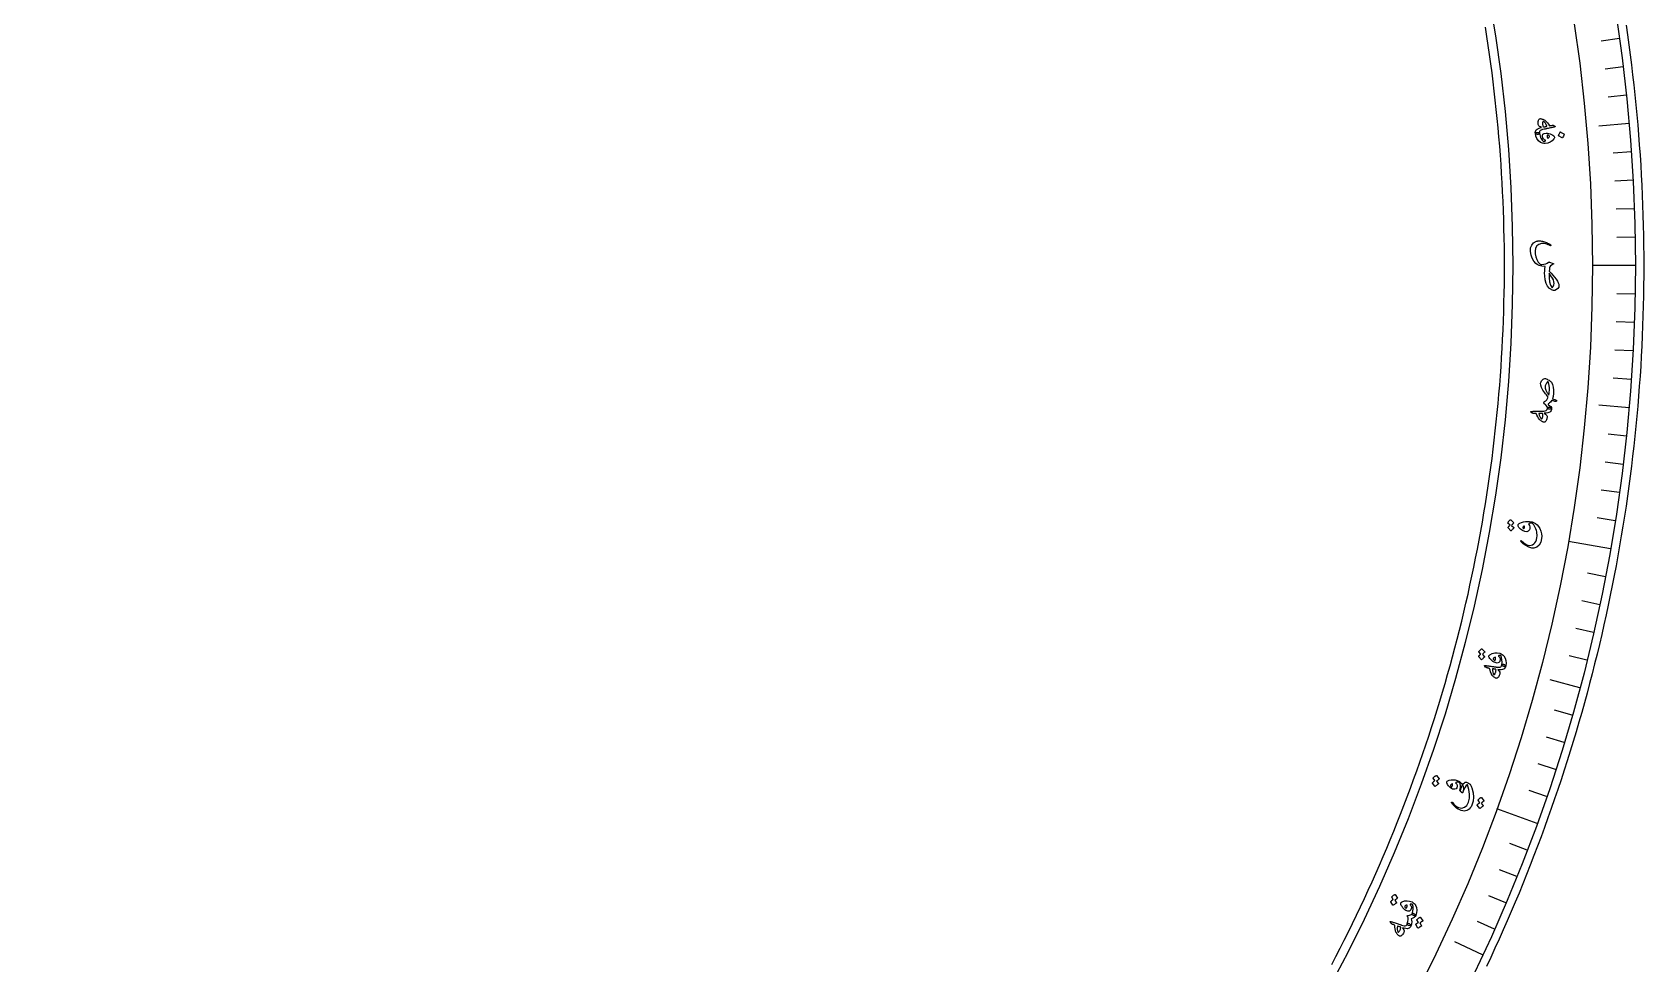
# Model space of a CAD drawing. Header units: millimetres. Extents: x -75 to 75, y -75 to 97.
# Drawn here: x 1.3 to 75, y -31.9 to 10.7 of the extents above; entities that cross this region are included whole.
import ezdxf

# ---------------------------------------------------------------- set-up
doc = ezdxf.new("R2010")
doc.units = ezdxf.units.MM
for name, color, linetype in [('CUT_INNER', 6, 'Continuous'), ('CUT_OUTER', 1, 'Continuous'), ('ENGRAVE', 7, 'Continuous'), ('ENGRAVE_FINE', 8, 'Continuous'), ('TEXT', 5, 'Continuous')]:
    doc.layers.add(name, color=color, linetype=linetype)

msp = doc.modelspace()

# ---------------------------------------------------------------- linework, layer by layer
at = {"layer": 'CUT_INNER'}
msp.add_lwpolyline([(60.7192, -31.9776), (60.9143, -31.6045), (61.107, -31.2301), (61.2975, -30.8546), (61.4857, -30.4779), (61.6715, -30.1), (61.8551, -29.7211), (62.0363, -29.341), (62.2151, -28.9598), (62.3917, -28.5775), (62.5658, -28.1941), (62.7376, -27.8097), (62.9071, -27.4242), (63.0742, -27.0377), (63.2389, -26.6502), (63.4012, -26.2617), (63.5612, -25.8721), (63.7187, -25.4816), (63.8739, -25.0902), (64.0266, -24.6978), (64.177, -24.3045), (64.3249, -23.9102), (64.4704, -23.5151), (64.6135, -23.1191), (64.7541, -22.7222), (64.8923, -22.3244), (65.0281, -21.9258), (65.1614, -21.5264), (65.2922, -21.1262), (65.4206, -20.7252), (65.5466, -20.3234), (65.67, -19.9208), (65.791, -19.5175), (65.9095, -19.1134), (66.0256, -18.7086), (66.1391, -18.3032), (66.2502, -17.897), (66.3588, -17.4902), (66.4648, -17.0827), (66.5684, -16.6745), (66.6695, -16.2657), (66.768, -15.8564), (66.864, -15.4464), (66.9576, -15.0358), (67.0486, -14.6247), (67.137, -14.213), (67.223, -13.8008), (67.3064, -13.3881), (67.3873, -12.9748), (67.4656, -12.5611), (67.5414, -12.1469), (67.6147, -11.7323), (67.6854, -11.3172), (67.7536, -10.9016), (67.8192, -10.4857), (67.8822, -10.0694), (67.9427, -9.6527), (68.0007, -9.2356), (68.0561, -8.8182), (68.1089, -8.4004), (68.1592, -7.9824), (68.2069, -7.564), (68.252, -7.1453), (68.2946, -6.7264), (68.3345, -6.3073), (68.372, -5.8878), (68.4068, -5.4682), (68.4391, -5.0484), (68.4687, -4.6283), (68.4959, -4.2081), (68.5204, -3.7878), (68.5423, -3.3673), (68.5617, -2.9466), (68.5785, -2.5259), (68.5927, -2.1051), (68.6043, -1.6841), (68.6134, -1.2632), (68.6198, -0.8421), (68.6237, -0.4211), (68.625, 0), (68.6237, 0.4211), (68.6198, 0.8421), (68.6134, 1.2632), (68.6043, 1.6841), (68.5927, 2.1051), (68.5785, 2.5259), (68.5617, 2.9466), (68.5423, 3.3673), (68.5204, 3.7878), (68.4959, 4.2081), (68.4687, 4.6283), (68.4391, 5.0484), (68.4068, 5.4682), (68.372, 5.8878), (68.3345, 6.3073), (68.2946, 6.7264), (68.252, 7.1453), (68.2069, 7.564), (68.1592, 7.9824), (68.1089, 8.4004), (68.0561, 8.8182), (68.0007, 9.2356), (67.9427, 9.6527), (67.8822, 10.0694), (67.8192, 10.4857), (67.7536, 10.9016)], dxfattribs=at)
at = {"layer": 'CUT_OUTER'}
msp.add_lwpolyline([(74.1882, 11.0048), (74.2544, 10.5494), (74.3177, 10.0936), (74.3782, 9.6374), (74.436, 9.1808), (74.4909, 8.7239), (74.543, 8.2667), (74.5923, 7.8091), (74.6389, 7.3513), (74.6826, 6.8932), (74.7234, 6.4348), (74.7615, 5.9762), (74.7968, 5.5173), (74.8292, 5.0583), (74.8589, 4.5991), (74.8857, 4.1396), (74.9097, 3.6801), (74.9308, 3.2204), (74.9492, 2.7605), (74.9647, 2.3006), (74.9774, 1.8406), (74.9873, 1.3805), (74.9944, 0.9204), (74.9986, 0.4602), (75, 0), (74.9986, -0.4602), (74.9944, -0.9204), (74.9873, -1.3805), (74.9774, -1.8406), (74.9647, -2.3006), (74.9492, -2.7605), (74.9308, -3.2204), (74.9097, -3.6801), (74.8857, -4.1396), (74.8589, -4.5991), (74.8292, -5.0583), (74.7968, -5.5173), (74.7615, -5.9762), (74.7234, -6.4348), (74.6826, -6.8932), (74.6389, -7.3513), (74.5923, -7.8091), (74.543, -8.2667), (74.4909, -8.7239), (74.436, -9.1808), (74.3782, -9.6374), (74.3177, -10.0936), (74.2544, -10.5494), (74.1882, -11.0048), (74.1193, -11.4598), (74.0476, -11.9144), (73.9731, -12.3685), (73.8958, -12.8221), (73.8158, -13.2753), (73.7329, -13.728), (73.6473, -14.1801), (73.5589, -14.6318), (73.4677, -15.0828), (73.3738, -15.5334), (73.2771, -15.9833), (73.1777, -16.4326), (73.0755, -16.8813), (72.9705, -17.3294), (72.8628, -17.7768), (72.7523, -18.2235), (72.6392, -18.6696), (72.5232, -19.1149), (72.4046, -19.5596), (72.2832, -20.0035), (72.1591, -20.4466), (72.0323, -20.889), (71.9028, -21.3306), (71.7705, -21.7714), (71.6356, -22.2113), (71.498, -22.6504), (71.3576, -23.0887), (71.2146, -23.5261), (71.0689, -23.9627), (70.9205, -24.3983), (70.7695, -24.833), (70.6158, -25.2667), (70.4594, -25.6996), (70.3004, -26.1314), (70.1388, -26.5623), (69.9745, -26.9921), (69.8075, -27.421), (69.638, -27.8488), (69.4658, -28.2756), (69.291, -28.7013), (69.1136, -29.1259), (68.9335, -29.5494), (68.7509, -29.9718), (68.5657, -30.3931), (68.378, -30.8132), (68.1876, -31.2322), (67.9947, -31.65), (67.7992, -32.0666)], dxfattribs=at)
at = {"layer": 'ENGRAVE'}
for points in [[(74.3336, 6.5033), (72.9364, 6.3811)], [(74.6175, 0), (72.654, 0)], [(74.3336, -6.5033), (72.9364, -6.3811)], [(73.4839, -12.9572), (71.5502, -12.6162)], [(72.075, -19.3124), (70.7203, -18.9494)], [(70.1175, -25.5207), (68.2724, -24.8491)], [(67.6264, -31.5347), (66.3553, -30.942)]]:
    msp.add_lwpolyline(points, dxfattribs=at)
for radius in [74.6175, 72.654, 69.0075]:
    msp.add_circle((0, 0), radius, dxfattribs=at)
at = {"layer": 'ENGRAVE_FINE'}
for points in [[(73.8913, 10.3847), (73.058, 10.2676)], [(74.0613, 9.0936), (73.2261, 8.991)], [(74.2087, 7.7997), (73.3718, 7.7117)], [(74.4357, 5.2051), (73.5963, 5.1464)], [(74.5152, 3.9052), (73.6749, 3.8611)], [(74.572, 2.6041), (73.7311, 2.5747)], [(74.6061, 1.3023), (73.7648, 1.2876)], [(74.6061, -1.3023), (73.7648, -1.2876)], [(74.572, -2.6041), (73.7311, -2.5747)], [(74.5152, -3.9052), (73.6749, -3.8611)], [(74.4357, -5.2051), (73.5963, -5.1464)], [(74.2087, -7.7997), (73.3718, -7.7117)], [(74.0613, -9.0936), (73.2261, -8.991)], [(73.8913, -10.3847), (73.058, -10.2676)], [(73.6988, -11.6727), (72.8677, -11.5411)], [(73.2466, -14.2377), (72.4205, -14.0771)], [(72.9869, -15.5139), (72.1638, -15.3389)], [(72.7051, -16.7853), (71.8851, -16.596)], [(72.401, -18.0516), (71.5845, -17.848)], [(71.7269, -20.5674), (70.918, -20.3354)], [(71.3571, -21.816), (70.5523, -21.57)], [(70.9655, -23.0581), (70.1651, -22.798)], [(70.5522, -24.2931), (69.7566, -24.0191)], [(69.6614, -26.7405), (68.8758, -26.439)], [(69.1841, -27.9522), (68.4039, -27.637)], [(68.6858, -29.1554), (67.9112, -28.8266)], [(68.1665, -30.3497), (67.3977, -30.0074)]]:
    msp.add_lwpolyline(points, dxfattribs=at)
at = {"layer": 'TEXT'}
for points in [[(70.935, 6.3778), (70.9492, 6.3667), (70.9517, 6.3571), (70.9424, 6.3491), (70.9214, 6.3427), (70.9086, 6.3401), (70.8909, 6.3362), (70.8683, 6.3312), (70.8408, 6.3249), (70.8082, 6.3175), (70.7701, 6.309), (70.7266, 6.2996), (70.6776, 6.2892), (70.6295, 6.2789), (70.5864, 6.2697), (70.5484, 6.2616), (70.5154, 6.2547), (70.4875, 6.2489), (70.465, 6.2442), (70.4477, 6.2406), (70.4358, 6.2382), (70.3606, 6.2207), (70.3028, 6.2001), (70.2624, 6.1763), (70.2393, 6.1493), (70.2311, 6.131), (70.2265, 6.1094), (70.2257, 6.0844), (70.2285, 6.056), (70.2272, 6.039), (70.2201, 6.0254), (70.2071, 6.0152), (70.1884, 6.0085), (70.1654, 6.0047), (70.142, 6.0035), (70.118, 6.0048), (70.0936, 6.0088), (70.0726, 6.0147), (70.0567, 6.0218), (70.046, 6.0302), (70.0404, 6.0398), (70.0362, 6.0943), (70.0421, 6.142), (70.0579, 6.1831), (70.0838, 6.2175), (70.1236, 6.248), (70.1772, 6.2751), (70.2444, 6.2987), (70.3254, 6.3188), (70.2727, 6.3438), (70.2307, 6.3702), (70.1994, 6.3981), (70.1786, 6.4274), (70.1699, 6.4519), (70.1647, 6.4813), (70.163, 6.5153), (70.1648, 6.5542), (70.1701, 6.5956), (70.1776, 6.6305), (70.1873, 6.6592), (70.1992, 6.6814), (70.2146, 6.7), (70.2314, 6.7129), (70.2496, 6.7201), (70.2691, 6.7217), (70.2938, 6.7192), (70.3215, 6.7136), (70.3521, 6.7048), (70.3856, 6.6929), (70.4194, 6.6792), (70.4465, 6.667), (70.4669, 6.6563), (70.4805, 6.647), (70.5377, 6.5938), (70.5921, 6.535), (70.6439, 6.4705), (70.6929, 6.4005), (70.7327, 6.4069), (70.7672, 6.412), (70.7962, 6.4158), (70.8198, 6.4183), (70.8397, 6.4189), (70.8578, 6.417), (70.874, 6.4125), (70.8883, 6.4055)], [(70.9156, 5.8715), (70.9147, 5.8569), (70.9098, 5.8403), (70.9008, 5.8219), (70.8877, 5.8015), (70.8073, 5.7123), (70.7139, 5.6473), (70.6075, 5.6065), (70.4881, 5.5898), (70.4251, 5.5913), (70.3684, 5.5998), (70.318, 5.6153), (70.2738, 5.6379), (70.1801, 5.7149), (70.1101, 5.8075), (70.0635, 5.9157), (70.0404, 6.0398), (70.0423, 6.0527), (70.0504, 6.0642), (70.0647, 6.0745), (70.0851, 6.0835), (70.0965, 6.0871), (70.1082, 6.0899), (70.1203, 6.0918), (70.1327, 6.0928), (70.145, 6.0932), (70.1569, 6.0931), (70.1682, 6.0926), (70.1791, 6.0916), (70.1981, 6.0876), (70.2127, 6.0804), (70.2228, 6.0698), (70.2285, 6.056), (70.2554, 5.9352), (70.2948, 5.8317), (70.3469, 5.7454), (70.4117, 5.6763), (70.4408, 5.6822), (70.4639, 5.6884), (70.4809, 5.6949), (70.4918, 5.7017), (70.501, 5.7095), (70.5069, 5.7166), (70.5094, 5.7229), (70.5085, 5.7283), (70.5069, 5.732), (70.5048, 5.7349), (70.5023, 5.7369), (70.4993, 5.7381), (70.4564, 5.7549), (70.4225, 5.7771), (70.3976, 5.8047), (70.3817, 5.8379), (70.3657, 5.9365), (70.3869, 6.0071), (70.4455, 6.0496), (70.5415, 6.064), (70.5976, 6.0604), (70.6565, 6.0486), (70.7182, 6.0285), (70.7827, 6.0001), (70.8388, 5.9692), (70.8796, 5.9374), (70.9052, 5.9048), (70.9156, 5.8715)], [(70.5668, 6.3743), (70.5339, 6.4478), (70.496, 6.5092), (70.4531, 6.5585), (70.4053, 6.5957), (70.399, 6.5978), (70.3936, 6.5972), (70.3889, 6.5937), (70.385, 6.5874), (70.3777, 6.5648), (70.3728, 6.5405), (70.3703, 6.5146), (70.3701, 6.4871), (70.3723, 6.4579), (70.3769, 6.4271), (70.3839, 6.3947), (70.3932, 6.3607), (70.3954, 6.3555), (70.3989, 6.3502), (70.4037, 6.3447), (70.4099, 6.3391), (70.4269, 6.3418), (70.4447, 6.3451), (70.4631, 6.3488), (70.4824, 6.353), (70.5024, 6.3576), (70.5231, 6.3627), (70.5446, 6.3683), (70.5668, 6.3743)], [(70.6841, 5.9221), (70.6764, 5.9424), (70.6595, 5.9575), (70.6333, 5.9673), (70.5978, 5.9718), (70.5923, 5.9712), (70.5884, 5.9705), (70.5861, 5.9696), (70.5854, 5.9686), (70.5821, 5.9471), (70.5812, 5.9256), (70.5826, 5.9039), (70.5864, 5.8822), (70.592, 5.8633), (70.5992, 5.848), (70.6079, 5.8362), (70.6182, 5.8279), (70.6499, 5.8543), (70.6714, 5.8788), (70.6828, 5.9014), (70.6841, 5.9221)], [(71.3473, 6.0203), (71.3501, 6.0179), (71.352, 6.0143), (71.3529, 6.0096), (71.3529, 6.0037), (71.3399, 5.9612), (71.323, 5.9207), (71.3022, 5.8824), (71.2776, 5.8462), (71.2737, 5.8425), (71.2696, 5.8407), (71.2654, 5.8408), (71.261, 5.8427), (71.094, 5.9288), (71.0899, 5.9322), (71.0886, 5.9368), (71.09, 5.9428), (71.0943, 5.9501), (71.098, 5.9564), (71.1035, 5.9662), (71.1107, 5.9797), (71.1198, 5.9968), (71.1307, 6.0178), (71.1433, 6.0429), (71.1576, 6.0722), (71.1737, 6.1056), (71.1765, 6.1101), (71.1795, 6.1125), (71.1826, 6.1128), (71.1859, 6.1109)], [(71.1188, -0.9138), (71.1071, -0.9873), (71.0719, -1.0493), (71.0131, -1.0998), (70.931, -1.1387), (70.8997, -1.1427), (70.8649, -1.1387), (70.8265, -1.1268), (70.7846, -1.107), (70.7443, -1.0843), (70.7108, -1.0639), (70.6841, -1.0456), (70.6641, -1.0296), (70.5899, -0.9369), (70.5327, -0.8121), (70.4924, -0.6552), (70.4687, -0.4663), (70.4639, -0.3527), (70.4667, -0.2441), (70.4772, -0.1405), (70.4954, -0.0418), (70.3416, -0.0185), (70.218, 0.0115), (70.1245, 0.0481), (70.0612, 0.0915), (69.9633, 0.205), (69.89, 0.3339), (69.8413, 0.4782), (69.8171, 0.6381), (69.8233, 0.8066), (69.8708, 0.9418), (69.9597, 1.0439), (70.0901, 1.1128), (70.1104, 1.1188), (70.1317, 1.1238), (70.1538, 1.1278), (70.1769, 1.1308), (70.2008, 1.1325), (70.2254, 1.1326), (70.2507, 1.1312), (70.2766, 1.1282), (70.3225, 1.1217), (70.3678, 1.113), (70.4125, 1.1022), (70.4566, 1.0893), (70.4999, 1.0744), (70.5423, 1.0577), (70.5838, 1.039), (70.6244, 1.0185), (70.6409, 1.0094), (70.6567, 1.0004), (70.6716, 0.9915), (70.6858, 0.9827), (70.6991, 0.9742), (70.7117, 0.966), (70.7235, 0.9582), (70.7345, 0.9509), (70.7407, 0.9456), (70.7446, 0.94), (70.7461, 0.9341), (70.7452, 0.9279), (70.7428, 0.9213), (70.7396, 0.9163), (70.7356, 0.9128), (70.7308, 0.9109), (70.7253, 0.9103), (70.7192, 0.9108), (70.7127, 0.9123), (70.7056, 0.9148), (70.6822, 0.9298), (70.6564, 0.944), (70.6283, 0.9574), (70.5978, 0.97), (70.52, 0.9961), (70.4467, 1.0118), (70.3781, 1.0171), (70.314, 1.012), (70.1928, 0.9713), (70.1053, 0.8992), (70.0513, 0.7958), (70.0308, 0.6608), (70.0381, 0.5307), (70.0637, 0.4044), (70.1077, 0.2816), (70.1701, 0.1624), (70.196, 0.1264), (70.2274, 0.0953), (70.2643, 0.0692), (70.3066, 0.048), (70.3125, 0.0455), (70.3197, 0.0443), (70.3283, 0.0445), (70.3381, 0.0459), (70.4319, 0.0644), (70.5142, 0.0884), (70.585, 0.1179), (70.6442, 0.153), (70.6551, 0.16), (70.6646, 0.1641), (70.6729, 0.1653), (70.6798, 0.1636), (70.8519, 0.0988), (70.8649, 0.0895), (70.8703, 0.0804), (70.8681, 0.0716), (70.8583, 0.0631), (70.7262, -0.0147), (70.7065, -0.0563), (70.6915, -0.1096), (70.6811, -0.1747), (70.6754, -0.2517), (70.764, -0.3434), (70.846, -0.4357), (70.9212, -0.5284), (70.9898, -0.6214), (71.0468, -0.7105), (71.0873, -0.7889), (71.1113, -0.8567), (71.1188, -0.9138)], [(70.807, -1.0128), (70.8569, -0.9489), (70.8874, -0.8819), (70.8985, -0.8117), (70.8901, -0.7384), (70.863, -0.6587), (70.8178, -0.5674), (70.7544, -0.4645), (70.6729, -0.3502), (70.6709, -0.5574), (70.6924, -0.7368), (70.7378, -0.8886), (70.807, -1.0128)], [(70.2768, -5.3853), (70.2836, -5.3533), (70.2993, -5.3178), (70.3239, -5.2787), (70.3575, -5.2361), (70.3941, -5.1992), (70.4303, -5.1753), (70.4661, -5.1646), (70.5014, -5.1669), (70.5363, -5.1784), (70.575, -5.1955), (70.6175, -5.2181), (70.6638, -5.2463), (70.706, -5.2748), (70.7383, -5.2988), (70.7606, -5.318), (70.7731, -5.3325), (70.8265, -5.4404), (70.8611, -5.5623), (70.8767, -5.6982), (70.8734, -5.8479), (70.8703, -5.8783), (70.8663, -5.9082), (70.8611, -5.9378), (70.855, -5.9671), (70.848, -5.9959), (70.8402, -6.0241), (70.8316, -6.0517), (70.8224, -6.0786), (70.8408, -6.0902), (70.8748, -6.1059), (70.9241, -6.1259), (70.9888, -6.1502), (71.0013, -6.1564), (71.008, -6.1657), (71.0089, -6.1782), (71.004, -6.194), (70.9952, -6.207), (70.9842, -6.2156), (70.9709, -6.2198), (70.9554, -6.2195), (70.9365, -6.2142), (70.9169, -6.2081), (70.8966, -6.2012), (70.8756, -6.1934), (70.854, -6.1846), (70.8319, -6.1748), (70.8095, -6.1638), (70.7866, -6.1518), (70.7572, -6.2013), (70.7247, -6.2447), (70.6891, -6.282), (70.6502, -6.3131), (70.6374, -6.3222), (70.6281, -6.3307), (70.6223, -6.3388), (70.6199, -6.3463), (70.6211, -6.3528), (70.626, -6.3596), (70.6346, -6.3667), (70.6468, -6.3741), (70.708, -6.4108), (70.7506, -6.4491), (70.7746, -6.4889), (70.7801, -6.5301), (70.7781, -6.5354), (70.7733, -6.5406), (70.7656, -6.5459), (70.7549, -6.5511), (70.7166, -6.5615), (70.684, -6.5662), (70.6572, -6.5655), (70.6362, -6.5592), (70.6184, -6.5485), (70.6051, -6.5372), (70.5963, -6.5253), (70.5921, -6.5128), (70.5774, -6.4588), (70.5485, -6.408), (70.5053, -6.3604), (70.4478, -6.3161), (70.4366, -6.3068), (70.429, -6.296), (70.425, -6.2837), (70.4245, -6.2698), (70.4278, -6.2551), (70.4349, -6.2423), (70.4457, -6.2314), (70.4603, -6.2224), (70.5123, -6.1877), (70.558, -6.1414), (70.5972, -6.0833), (70.63, -6.0136), (70.5853, -5.9639), (70.5436, -5.9156), (70.5049, -5.8686), (70.4692, -5.823), (70.3812, -5.6924), (70.3198, -5.576), (70.285, -5.4737), (70.2768, -5.3853)], [(70.6017, -5.3175), (70.5502, -5.3755), (70.5136, -5.4382), (70.4918, -5.5057), (70.4848, -5.578), (70.4896, -5.6115), (70.5025, -5.6531), (70.5234, -5.7027), (70.5522, -5.7603), (70.5682, -5.7899), (70.5833, -5.8172), (70.5976, -5.8419), (70.611, -5.8643), (70.6237, -5.8842), (70.6358, -5.9017), (70.6473, -5.9167), (70.6582, -5.9294), (70.6704, -5.8631), (70.6781, -5.7843), (70.6812, -5.693), (70.6796, -5.5892), (70.6731, -5.4891), (70.6614, -5.4111), (70.6445, -5.3551), (70.6225, -5.3212), (70.6176, -5.3159), (70.6125, -5.3136), (70.6072, -5.3141), (70.6017, -5.3175)], [(69.8391, -6.7005), (69.8272, -6.6871), (69.8266, -6.6773), (69.8372, -6.6713), (69.859, -6.6689), (69.8721, -6.6687), (69.8901, -6.6682), (69.9133, -6.6674), (69.9414, -6.6663), (69.9749, -6.6651), (70.0138, -6.6638), (70.0583, -6.6625), (70.1084, -6.6612), (70.1575, -6.6599), (70.2016, -6.6588), (70.2404, -6.6578), (70.2742, -6.657), (70.3026, -6.6563), (70.3256, -6.6558), (70.3432, -6.6555), (70.3555, -6.6552), (70.4326, -6.6517), (70.4931, -6.6419), (70.5372, -6.6257), (70.5647, -6.6032), (70.5761, -6.5866), (70.5845, -6.566), (70.5898, -6.5414), (70.5921, -6.5128), (70.5964, -6.4962), (70.6058, -6.484), (70.6203, -6.4762), (70.64, -6.4728), (70.6633, -6.4731), (70.6866, -6.476), (70.7099, -6.4816), (70.7332, -6.4898), (70.7529, -6.4995), (70.7672, -6.5094), (70.7763, -6.5196), (70.7801, -6.5301), (70.7744, -6.5851), (70.7601, -6.6315), (70.737, -6.6695), (70.7053, -6.6989), (70.6606, -6.7219), (70.603, -6.7389), (70.5325, -6.7499), (70.4492, -6.7548), (70.4964, -6.7891), (70.5327, -6.823), (70.5583, -6.8564), (70.5732, -6.8893), (70.5771, -6.9152), (70.5767, -6.9451), (70.5719, -6.9791), (70.5627, -7.0172), (70.5495, -7.057), (70.5354, -7.0901), (70.5203, -7.1164), (70.5044, -7.1361), (70.4856, -7.1514), (70.4666, -7.1608), (70.4474, -7.1644), (70.4279, -7.1621), (70.4042, -7.1548), (70.3781, -7.1439), (70.3498, -7.1293), (70.3193, -7.111), (70.2887, -7.0911), (70.2645, -7.0739), (70.2466, -7.0595), (70.235, -7.0478), (70.1891, -6.9848), (70.1468, -6.917), (70.1081, -6.8444), (70.0729, -6.767), (70.0326, -6.7659), (69.9979, -6.7645), (69.9686, -6.7628), (69.945, -6.7609), (69.9253, -6.7578), (69.9079, -6.7526), (69.8928, -6.7453), (69.88, -6.7358)], [(70.2017, -6.7647), (70.2204, -6.8427), (70.2461, -6.91), (70.2788, -6.9664), (70.3187, -7.0119), (70.3244, -7.0153), (70.3299, -7.0157), (70.3352, -7.0132), (70.3402, -7.0077), (70.3517, -6.9869), (70.3611, -6.964), (70.3685, -6.939), (70.3739, -6.912), (70.3772, -6.8829), (70.3785, -6.8518), (70.3777, -6.8187), (70.3748, -6.7835), (70.3736, -6.778), (70.3712, -6.7721), (70.3674, -6.7658), (70.3624, -6.7591), (70.3452, -6.7587), (70.3272, -6.7586), (70.3083, -6.7589), (70.2886, -6.7594), (70.2681, -6.7603), (70.2468, -6.7614), (70.2247, -6.7629), (70.2017, -6.7647)], [(68.7825, -11.7823), (68.7803, -11.7793), (68.7794, -11.7755), (68.7797, -11.7708), (68.7812, -11.7653), (68.7922, -11.7465), (68.8039, -11.7285), (68.8163, -11.7112), (68.8294, -11.6947), (68.8432, -11.6789), (68.858, -11.6636), (68.8738, -11.6489), (68.8906, -11.6347), (68.8954, -11.6322), (68.9002, -11.6316), (68.9049, -11.6328), (68.9095, -11.6358), (69.0501, -11.7607), (69.0517, -11.7637), (69.051, -11.7677), (69.048, -11.7726), (69.0428, -11.7784), (69.0382, -11.7822), (69.0317, -11.7887), (69.0233, -11.7976), (69.0131, -11.8092), (69.0007, -11.8234), (68.9862, -11.8404), (68.9694, -11.8602), (68.9504, -11.8827), (69.0589, -11.9816), (69.062, -11.9858), (69.0621, -11.9906), (69.0592, -11.9959), (69.0533, -12.0017), (69.0481, -12.0068), (69.0404, -12.0148), (69.0299, -12.0258), (69.0169, -12.0397), (69.0011, -12.0569), (68.9826, -12.0775), (68.9613, -12.1016), (68.9373, -12.1291), (68.9336, -12.1318), (68.9303, -12.1327), (68.9273, -12.1317), (68.9245, -12.129), (68.7913, -12.0025), (68.7891, -11.9995), (68.7882, -11.9956), (68.7885, -11.9909), (68.79, -11.9854), (68.7986, -11.9693), (68.808, -11.9538), (68.8182, -11.9391), (68.8292, -11.9249), (68.8409, -11.9114), (68.8532, -11.8986), (68.866, -11.8863), (68.8794, -11.8747)], [(69.2477, -11.862), (69.2547, -11.8434), (69.2695, -11.8245), (69.2921, -11.8053), (69.3224, -11.7859), (69.4015, -11.7488), (69.4927, -11.7226), (69.5957, -11.7073), (69.7108, -11.703), (69.7702, -11.7061), (69.8296, -11.7144), (69.8888, -11.7281), (69.948, -11.7471), (70.0414, -11.794), (70.122, -11.8566), (70.1899, -11.9347), (70.2449, -12.0285), (70.2918, -12.1478), (70.3209, -12.2634), (70.332, -12.3752), (70.3253, -12.4831), (70.2823, -12.6554), (70.209, -12.7861), (70.1059, -12.8751), (69.9729, -12.9223), (69.9301, -12.9254), (69.885, -12.9222), (69.8376, -12.9126), (69.7878, -12.8967), (69.734, -12.8761), (69.6808, -12.8513), (69.6282, -12.8224), (69.5762, -12.7893), (69.5248, -12.7525), (69.4738, -12.7124), (69.4233, -12.669), (69.3733, -12.6222), (69.3682, -12.6159), (69.3654, -12.6096), (69.3651, -12.6036), (69.3671, -12.5977), (69.3706, -12.5916), (69.3744, -12.5868), (69.3785, -12.5834), (69.3828, -12.5814), (69.3887, -12.5804), (69.3951, -12.5815), (69.4018, -12.5849), (69.4089, -12.5904), (69.4937, -12.6684), (69.5731, -12.7279), (69.647, -12.7689), (69.7155, -12.7914), (69.782, -12.798), (69.8457, -12.7906), (69.9067, -12.7694), (69.9648, -12.7342), (70.0173, -12.6836), (70.0588, -12.6181), (70.0893, -12.5378), (70.1089, -12.4425), (70.1147, -12.3765), (70.1151, -12.3104), (70.1102, -12.2443), (70.0999, -12.1783), (70.084, -12.1124), (70.0625, -12.0468), (70.0352, -11.9815), (70.0023, -11.9165), (69.97, -11.8648), (69.9364, -11.8252), (69.9016, -11.7977), (69.8655, -11.7823), (69.8291, -11.7771), (69.7935, -11.7802), (69.7586, -11.7918), (69.7244, -11.8117), (69.7686, -11.8848), (69.7903, -11.9555), (69.7895, -12.0237), (69.7662, -12.0894), (69.7147, -12.1511), (69.6457, -12.176), (69.5591, -12.1643), (69.4549, -12.1161), (69.3565, -12.0503), (69.2891, -11.9861), (69.2528, -11.9233), (69.2477, -11.862)], [(69.5327, -11.9002), (69.5074, -11.9176), (69.4884, -11.9351), (69.4758, -11.9526), (69.4696, -11.9701), (69.4697, -11.9859), (69.4752, -12.0023), (69.4862, -12.0195), (69.5027, -12.0374), (69.5181, -12.0253), (69.5307, -12.0109), (69.5405, -11.9941), (69.5475, -11.975), (69.5498, -11.9565), (69.548, -11.9379), (69.5423, -11.9191), (69.5327, -11.9002)], [(67.458, -17.6705), (67.4562, -17.6673), (67.4555, -17.6634), (67.4562, -17.6587), (67.4582, -17.6534), (67.4708, -17.6356), (67.484, -17.6187), (67.4979, -17.6026), (67.5123, -17.5873), (67.5274, -17.5727), (67.5435, -17.5588), (67.5605, -17.5455), (67.5785, -17.5328), (67.5835, -17.5308), (67.5883, -17.5305), (67.5929, -17.5321), (67.5972, -17.5356), (67.7265, -17.6721), (67.7278, -17.6752), (67.7268, -17.6791), (67.7234, -17.6837), (67.7177, -17.6891), (67.7128, -17.6925), (67.7058, -17.6983), (67.6967, -17.7065), (67.6854, -17.7171), (67.6719, -17.7302), (67.6559, -17.7459), (67.6375, -17.7641), (67.6167, -17.7849), (67.7162, -17.8928), (67.719, -17.8973), (67.7187, -17.902), (67.7153, -17.907), (67.7089, -17.9123), (67.7033, -17.9169), (67.6949, -17.9242), (67.6835, -17.9342), (67.6693, -17.947), (67.6521, -17.9627), (67.6319, -17.9816), (67.6086, -18.0038), (67.5823, -18.0291), (67.5785, -18.0315), (67.5751, -18.032), (67.5721, -18.0308), (67.5697, -18.0279), (67.4478, -17.8904), (67.4459, -17.8872), (67.4453, -17.8833), (67.446, -17.8787), (67.448, -17.8733), (67.4579, -17.858), (67.4686, -17.8434), (67.4801, -17.8296), (67.4923, -17.8165), (67.5051, -17.804), (67.5185, -17.7923), (67.5323, -17.7812), (67.5466, -17.7708)], [(67.7253, -18.3215), (67.7159, -18.3063), (67.7169, -18.2966), (67.7283, -18.2924), (67.7502, -18.2937), (67.7631, -18.2957), (67.781, -18.2983), (67.804, -18.3014), (67.8319, -18.305), (67.8651, -18.3094), (67.9037, -18.3147), (67.9478, -18.3209), (67.9973, -18.328), (68.046, -18.335), (68.0896, -18.3412), (68.1281, -18.3468), (68.1615, -18.3516), (68.1897, -18.3558), (68.2124, -18.3591), (68.2299, -18.3617), (68.2419, -18.3635), (68.3185, -18.373), (68.3799, -18.3735), (68.4261, -18.3649), (68.457, -18.3473), (68.471, -18.3329), (68.4827, -18.314), (68.4921, -18.2906), (68.4991, -18.2628), (68.5061, -18.2471), (68.5175, -18.2367), (68.5331, -18.2315), (68.553, -18.2314), (68.5759, -18.2356), (68.5984, -18.2424), (68.6205, -18.2518), (68.6421, -18.2639), (68.6599, -18.2766), (68.6723, -18.2888), (68.6796, -18.3004), (68.6815, -18.3114), (68.6668, -18.3647), (68.6448, -18.4081), (68.6157, -18.4416), (68.5795, -18.4653), (68.5315, -18.4804), (68.4719, -18.4875), (68.4006, -18.4865), (68.3177, -18.4774), (68.3584, -18.5192), (68.3886, -18.5587), (68.4082, -18.5959), (68.4173, -18.6308), (68.4168, -18.657), (68.4114, -18.6864), (68.4009, -18.7192), (68.3855, -18.7552), (68.3658, -18.7922), (68.3464, -18.8224), (68.3271, -18.8459), (68.3081, -18.8626), (68.287, -18.8745), (68.2667, -18.8806), (68.2471, -18.8809), (68.2284, -18.8754), (68.2062, -18.8642), (68.1823, -18.8491), (68.1569, -18.8299), (68.1298, -18.8068), (68.1031, -18.782), (68.0821, -18.761), (68.0668, -18.7438), (68.0573, -18.7303), (68.0227, -18.6605), (67.9924, -18.5866), (67.9664, -18.5085), (67.9447, -18.4263), (67.9051, -18.4184), (67.8711, -18.4112), (67.8426, -18.4047), (67.8196, -18.3989), (67.8006, -18.3925), (67.7844, -18.3844), (67.7707, -18.3747), (67.7597, -18.3632)], [(67.9139, -17.8588), (67.9196, -17.8455), (67.9297, -17.8317), (67.9443, -17.8175), (67.9633, -17.8028), (68.0684, -17.746), (68.1778, -17.7159), (68.2917, -17.7123), (68.41, -17.7356), (68.469, -17.7575), (68.5198, -17.7841), (68.5624, -17.8154), (68.5967, -17.8513), (68.6596, -17.9554), (68.6947, -18.0669), (68.7021, -18.1856), (68.6815, -18.3114), (68.6753, -18.323), (68.6637, -18.3313), (68.6468, -18.3362), (68.6246, -18.3377), (68.6126, -18.3373), (68.6006, -18.3359), (68.5886, -18.3336), (68.5766, -18.3303), (68.5649, -18.3265), (68.5538, -18.3223), (68.5433, -18.318), (68.5334, -18.3133), (68.5168, -18.3031), (68.5056, -18.2912), (68.4997, -18.2778), (68.4991, -18.2628), (68.5148, -18.1394), (68.5124, -18.0281), (68.4921, -17.9291), (68.4538, -17.8423), (68.4243, -17.8383), (68.4005, -17.8366), (68.3824, -17.8371), (68.3698, -17.8399), (68.3585, -17.8443), (68.3507, -17.849), (68.3462, -17.8541), (68.3452, -17.8595), (68.3455, -17.8635), (68.3465, -17.8669), (68.3483, -17.8697), (68.3507, -17.8718), (68.3857, -17.9018), (68.4103, -17.934), (68.4246, -17.9684), (68.4285, -18.005), (68.4105, -18.1035), (68.3667, -18.1629), (68.2972, -18.1831), (68.202, -18.1641), (68.1504, -18.1417), (68.099, -18.1107), (68.0476, -18.0711), (67.9964, -18.0229), (67.9539, -17.9753), (67.926, -17.932), (67.9127, -17.8932), (67.9139, -17.8588)], [(68.1154, -17.9831), (68.1158, -18.0047), (68.1267, -18.0245), (68.1481, -18.0425), (68.1801, -18.0586), (68.1854, -18.0599), (68.1893, -18.0605), (68.1918, -18.0605), (68.1928, -18.0598), (68.2031, -18.0408), (68.2112, -18.0209), (68.2171, -18.0001), (68.2208, -17.9785), (68.2217, -17.9588), (68.2201, -17.942), (68.2157, -17.928), (68.2088, -17.9169), (68.1702, -17.9311), (68.1418, -17.9468), (68.1235, -17.9642), (68.1154, -17.9831)], [(68.072, -18.4457), (68.0773, -18.5257), (68.0914, -18.5963), (68.1142, -18.6574), (68.1459, -18.709), (68.1509, -18.7132), (68.1563, -18.7146), (68.1619, -18.713), (68.1678, -18.7085), (68.1826, -18.6898), (68.1957, -18.6688), (68.2072, -18.6455), (68.2171, -18.6197), (68.2252, -18.5917), (68.2316, -18.5612), (68.2364, -18.5284), (68.2395, -18.4932), (68.2393, -18.4876), (68.2378, -18.4814), (68.2352, -18.4745), (68.2314, -18.4671), (68.2145, -18.4638), (68.1967, -18.4607), (68.1781, -18.4578), (68.1586, -18.455), (68.1382, -18.4524), (68.117, -18.45), (68.095, -18.4477), (68.072, -18.4457)], [(65.366, -23.4547), (65.3644, -23.4514), (65.3641, -23.4474), (65.3652, -23.4429), (65.3676, -23.4377), (65.3817, -23.4212), (65.3964, -23.4056), (65.4115, -23.3909), (65.4272, -23.377), (65.4436, -23.3639), (65.4608, -23.3515), (65.4789, -23.3398), (65.4979, -23.3288), (65.503, -23.3272), (65.5078, -23.3274), (65.5123, -23.3294), (65.5163, -23.3332), (65.6331, -23.4802), (65.6342, -23.4835), (65.6328, -23.4872), (65.6291, -23.4915), (65.6229, -23.4963), (65.6178, -23.4993), (65.6103, -23.5044), (65.6005, -23.5117), (65.5884, -23.5213), (65.5737, -23.5331), (65.5565, -23.5472), (65.5366, -23.5636), (65.514, -23.5824), (65.6038, -23.6983), (65.6061, -23.703), (65.6054, -23.7077), (65.6016, -23.7124), (65.5948, -23.7171), (65.5888, -23.7211), (65.5798, -23.7276), (65.5676, -23.7365), (65.5524, -23.7479), (65.5339, -23.762), (65.5121, -23.779), (65.487, -23.7989), (65.4586, -23.8217), (65.4546, -23.8237), (65.4511, -23.8239), (65.4483, -23.8225), (65.4461, -23.8193), (65.3367, -23.672), (65.3351, -23.6687), (65.3349, -23.6647), (65.3359, -23.6602), (65.3384, -23.6551), (65.3496, -23.6408), (65.3615, -23.6272), (65.3741, -23.6145), (65.3874, -23.6026), (65.4013, -23.5914), (65.4156, -23.581), (65.4303, -23.5712), (65.4455, -23.5621)], [(66.0973, -23.5401), (66.1886, -23.5216), (66.2793, -23.518), (66.3695, -23.5293), (66.459, -23.5557), (66.4786, -23.563), (66.4977, -23.5708), (66.5163, -23.5791), (66.5344, -23.5879), (66.552, -23.5973), (66.5688, -23.6071), (66.5849, -23.6173), (66.6003, -23.628), (66.6931, -23.7176), (66.743, -23.8276), (66.7499, -23.9578), (66.7136, -24.1082), (66.7095, -24.1151), (66.7039, -24.1181), (66.6965, -24.1171), (66.6876, -24.1122), (66.6672, -24.0964), (66.6452, -24.0767), (66.6215, -24.0531), (66.5962, -24.0255), (66.5922, -24.0202), (66.5897, -24.0143), (66.5888, -24.0078), (66.5895, -24.0008), (66.6069, -23.8846), (66.6085, -23.7879), (66.5944, -23.7108), (66.5647, -23.6532), (66.5492, -23.6391), (66.5288, -23.6304), (66.5034, -23.6272), (66.4729, -23.6295), (66.4574, -23.6317), (66.4436, -23.6346), (66.4313, -23.638), (66.4206, -23.6419), (66.4112, -23.6464), (66.4026, -23.6511), (66.3949, -23.6561), (66.3881, -23.6614), (66.4184, -23.6958), (66.4411, -23.7281), (66.4562, -23.7583), (66.4638, -23.7863), (66.4643, -23.8467), (66.4468, -23.8942), (66.4113, -23.9289), (66.3579, -23.9507), (66.3057, -23.9554), (66.2521, -23.9442), (66.1969, -23.9171), (66.1401, -23.8743), (66.0638, -23.7989), (66.0142, -23.7304), (65.9913, -23.6688), (65.9951, -23.6141), (66.0073, -23.5909), (66.0284, -23.5708), (66.0584, -23.5539), (66.0973, -23.5401)], [(66.1583, -23.7744), (66.1564, -23.7865), (66.1587, -23.8012), (66.165, -23.8184), (66.1754, -23.8382), (66.1821, -23.8448), (66.1907, -23.847), (66.201, -23.845), (66.2132, -23.8385), (66.2391, -23.8154), (66.2528, -23.7873), (66.2544, -23.7543), (66.2437, -23.7164), (66.2408, -23.712), (66.2372, -23.7096), (66.2329, -23.7092), (66.2279, -23.7107), (66.2014, -23.7275), (66.181, -23.7438), (66.1666, -23.7594), (66.1583, -23.7744)], [(66.6054, -24.0311), (66.6132, -24.0012), (66.6219, -23.9712), (66.6316, -23.9409), (66.6421, -23.9103), (66.6537, -23.8797), (66.6662, -23.8492), (66.6799, -23.8188), (66.6946, -23.7885), (66.7248, -23.7331), (66.7564, -23.6884), (66.7894, -23.6545), (66.8239, -23.6314), (66.8442, -23.6246), (66.8671, -23.6239), (66.8926, -23.6294), (66.9206, -23.6411), (66.9769, -23.6721), (67.0216, -23.7014), (67.0548, -23.7288), (67.0763, -23.7543), (67.0933, -23.783), (67.1094, -23.8164), (67.1246, -23.8547), (67.1389, -23.8976), (67.1901, -24.1124), (67.2069, -24.3152), (67.1895, -24.5056), (67.1379, -24.6835), (67.1041, -24.7522), (67.0635, -24.811), (67.0161, -24.8599), (66.9621, -24.899), (66.9037, -24.9274), (66.8433, -24.9446), (66.7809, -24.9505), (66.7165, -24.9452), (66.65, -24.9291), (66.5813, -24.9025), (66.5103, -24.8656), (66.437, -24.8182), (66.4, -24.7911), (66.3655, -24.7632), (66.3334, -24.7343), (66.3037, -24.7045), (66.2762, -24.6741), (66.2507, -24.6431), (66.2272, -24.6117), (66.2058, -24.5797), (66.2012, -24.5684), (66.2005, -24.5593), (66.2037, -24.5525), (66.2108, -24.5481), (66.2209, -24.5458), (66.2302, -24.5469), (66.2389, -24.5514), (66.2469, -24.5592), (66.3165, -24.6442), (66.3868, -24.7114), (66.4578, -24.7607), (66.5296, -24.7921), (66.6772, -24.8139), (66.8008, -24.7804), (66.9004, -24.6915), (66.9757, -24.5472), (67.0205, -24.3678), (67.0281, -24.1757), (66.9985, -23.9712), (66.9316, -23.7545), (66.9293, -23.7513), (66.926, -23.7497), (66.922, -23.7498), (66.917, -23.7515), (66.8716, -23.7885), (66.8224, -23.8609), (66.7693, -23.9688), (66.7121, -24.1121), (66.7086, -24.1189), (66.7043, -24.1216), (66.6992, -24.12), (66.6935, -24.1143)], [(67.4163, -24.4594), (67.4147, -24.456), (67.4145, -24.452), (67.4156, -24.4473), (67.4181, -24.442), (67.4325, -24.4249), (67.4475, -24.4087), (67.4629, -24.3934), (67.4788, -24.379), (67.4954, -24.3654), (67.5129, -24.3526), (67.5312, -24.3404), (67.5504, -24.329), (67.5556, -24.3273), (67.5604, -24.3275), (67.5648, -24.3295), (67.5689, -24.3334), (67.6841, -24.4838), (67.6851, -24.4872), (67.6837, -24.4911), (67.6798, -24.4955), (67.6736, -24.5005), (67.6683, -24.5036), (67.6608, -24.5089), (67.6508, -24.5165), (67.6385, -24.5264), (67.6237, -24.5386), (67.6062, -24.5533), (67.586, -24.5703), (67.563, -24.5898), (67.6515, -24.7084), (67.6538, -24.7132), (67.653, -24.7181), (67.6492, -24.7229), (67.6422, -24.7278), (67.6362, -24.732), (67.6271, -24.7387), (67.6147, -24.748), (67.5992, -24.7598), (67.5805, -24.7744), (67.5584, -24.792), (67.5329, -24.8127), (67.5041, -24.8364), (67.5, -24.8384), (67.4965, -24.8387), (67.4937, -24.8372), (67.4915, -24.834), (67.3838, -24.6832), (67.3823, -24.6798), (67.3821, -24.6757), (67.3832, -24.6711), (67.3857, -24.6658), (67.3972, -24.651), (67.4094, -24.637), (67.4222, -24.6238), (67.4357, -24.6115), (67.4498, -24.5999), (67.4643, -24.589), (67.4792, -24.5788), (67.4946, -24.5694)], [(63.4697, -28.8864), (63.4684, -28.8829), (63.4685, -28.879), (63.4699, -28.8745), (63.4728, -28.8696), (63.4882, -28.8542), (63.5042, -28.8398), (63.5205, -28.8263), (63.5373, -28.8137), (63.5548, -28.8019), (63.573, -28.7909), (63.592, -28.7807), (63.6118, -28.7712), (63.6171, -28.7701), (63.6219, -28.7707), (63.6261, -28.773), (63.6299, -28.7771), (63.734, -28.9336), (63.7348, -28.937), (63.7331, -28.9406), (63.729, -28.9446), (63.7224, -28.9489), (63.717, -28.9514), (63.7091, -28.956), (63.6987, -28.9625), (63.6859, -28.9711), (63.6703, -28.9817), (63.6519, -28.9944), (63.6307, -29.0092), (63.6066, -29.0262), (63.6863, -29.1494), (63.6883, -29.1543), (63.6872, -29.1589), (63.683, -29.1633), (63.6758, -29.1674), (63.6695, -29.171), (63.66, -29.1767), (63.6471, -29.1847), (63.6309, -29.1948), (63.6113, -29.2074), (63.5881, -29.2226), (63.5615, -29.2405), (63.5312, -29.261), (63.527, -29.2626), (63.5236, -29.2626), (63.5209, -29.2609), (63.5189, -29.2576), (63.4222, -29.1014), (63.4209, -29.0979), (63.421, -29.094), (63.4225, -29.0895), (63.4253, -29.0846), (63.4377, -29.0712), (63.4508, -29.0586), (63.4644, -29.0469), (63.4787, -29.0361), (63.4934, -29.026), (63.5086, -29.0167), (63.5241, -29.0082), (63.54, -29.0003)], [(63.8869, -29.1495), (63.8948, -29.1374), (63.9071, -29.1255), (63.9239, -29.114), (63.9451, -29.1027), (64.0583, -29.0647), (64.1713, -29.0535), (64.2841, -29.0694), (64.3968, -29.1125), (64.4512, -29.1441), (64.4967, -29.179), (64.5333, -29.217), (64.561, -29.2583), (64.6053, -29.3716), (64.621, -29.4874), (64.608, -29.6056), (64.5664, -29.7261), (64.5583, -29.7365), (64.5455, -29.7426), (64.528, -29.7446), (64.5058, -29.7423), (64.4941, -29.7399), (64.4825, -29.7365), (64.4711, -29.7322), (64.4598, -29.7269), (64.4489, -29.7211), (64.4386, -29.7151), (64.429, -29.709), (64.4201, -29.7028), (64.4055, -29.6899), (64.3965, -29.6763), (64.3929, -29.6621), (64.3949, -29.6472), (64.4313, -29.5282), (64.4479, -29.4182), (64.4447, -29.3171), (64.4217, -29.2251), (64.3934, -29.2161), (64.3703, -29.2104), (64.3523, -29.2078), (64.3394, -29.2085), (64.3276, -29.2109), (64.319, -29.2142), (64.3138, -29.2184), (64.3118, -29.2236), (64.3115, -29.2276), (64.3119, -29.2311), (64.3131, -29.2341), (64.3151, -29.2366), (64.3445, -29.2721), (64.3633, -29.3081), (64.3715, -29.3444), (64.3692, -29.3811), (64.3347, -29.4751), (64.2814, -29.5262), (64.2095, -29.5343), (64.1189, -29.4994), (64.0719, -29.4685), (64.0265, -29.4292), (63.9826, -29.3815), (63.9403, -29.3253), (63.9066, -29.2711), (63.8864, -29.2238), (63.8799, -29.1832), (63.8869, -29.1495)], [(64.0644, -29.3063), (64.0611, -29.3276), (64.0685, -29.349), (64.0865, -29.3703), (64.1152, -29.3917), (64.1203, -29.3939), (64.124, -29.3952), (64.1264, -29.3956), (64.1275, -29.395), (64.141, -29.378), (64.1523, -29.3598), (64.1617, -29.3403), (64.169, -29.3196), (64.1733, -29.3004), (64.1745, -29.2836), (64.1726, -29.2691), (64.1676, -29.2569), (64.1272, -29.2643), (64.0965, -29.275), (64.0756, -29.289), (64.0644, -29.3063)], [(63.4066, -30.0333), (63.4, -30.0166), (63.4027, -30.0073), (63.4147, -30.0052), (63.436, -30.0104), (63.4484, -30.0146), (63.4656, -30.0203), (63.4876, -30.0274), (63.5145, -30.0359), (63.5463, -30.0461), (63.5834, -30.0581), (63.6257, -30.0721), (63.6732, -30.0879), (63.7199, -30.1034), (63.7617, -30.1172), (63.7986, -30.1295), (63.8306, -30.1402), (63.8575, -30.1493), (63.8794, -30.1566), (63.8961, -30.1622), (63.9076, -30.1662), (63.9813, -30.1891), (64.0416, -30.2004), (64.0886, -30.2002), (64.1221, -30.1884), (64.1385, -30.1766), (64.1534, -30.1601), (64.1667, -30.1387), (64.1786, -30.1126), (64.1882, -30.0984), (64.2012, -30.0902), (64.2176, -30.0878), (64.2372, -30.0913), (64.259, -30.0995), (64.2799, -30.1102), (64.2999, -30.1233), (64.3191, -30.139), (64.3343, -30.1547), (64.3444, -30.1689), (64.3495, -30.1816), (64.3495, -30.1928), (64.3255, -30.2426), (64.2962, -30.2814), (64.2617, -30.3093), (64.2218, -30.3261), (64.1719, -30.3326), (64.112, -30.329), (64.042, -30.3153), (63.962, -30.2917), (63.9946, -30.34), (64.0173, -30.3842), (64.0301, -30.4243), (64.0329, -30.4603), (64.0278, -30.486), (64.0172, -30.514), (64.0011, -30.5444), (63.9795, -30.577), (63.9536, -30.61), (63.9291, -30.6363), (63.906, -30.656), (63.8843, -30.669), (63.8614, -30.677), (63.8403, -30.6794), (63.821, -30.6763), (63.8035, -30.6676), (63.7837, -30.6526), (63.7629, -30.6335), (63.7413, -30.6101), (63.7187, -30.5826), (63.6968, -30.5534), (63.6798, -30.529), (63.6679, -30.5094), (63.6609, -30.4944), (63.6392, -30.4196), (63.6224, -30.3415), (63.6107, -30.2601), (63.6039, -30.1753), (63.5664, -30.1605), (63.5342, -30.1474), (63.5073, -30.1359), (63.4857, -30.1261), (63.4682, -30.1165), (63.4536, -30.1057), (63.4419, -30.0936), (63.4331, -30.0804)], [(63.7258, -30.2169), (63.7168, -30.2966), (63.7182, -30.3686), (63.7298, -30.4328), (63.7518, -30.4892), (63.7561, -30.4942), (63.7611, -30.4965), (63.7669, -30.4959), (63.7735, -30.4925), (63.7914, -30.4768), (63.808, -30.4585), (63.8235, -30.4375), (63.8377, -30.4139), (63.8507, -30.3877), (63.8625, -30.3589), (63.873, -30.3275), (63.8822, -30.2934), (63.883, -30.2878), (63.8827, -30.2814), (63.8813, -30.2742), (63.8789, -30.2663), (63.8628, -30.26), (63.8459, -30.2538), (63.8281, -30.2476), (63.8094, -30.2414), (63.7898, -30.2353), (63.7694, -30.2291), (63.748, -30.223), (63.7258, -30.2169)], [(64.3949, -29.6472), (64.4068, -29.6343), (64.417, -29.6255), (64.4256, -29.6209), (64.4326, -29.6205), (64.4418, -29.623), (64.4525, -29.6274), (64.4647, -29.6335), (64.4783, -29.6415), (64.5208, -29.6699), (64.5496, -29.6935), (64.5648, -29.7122), (64.5664, -29.7261), (64.5353, -29.7745), (64.4896, -29.8161), (64.4294, -29.851), (64.3547, -29.879), (64.3783, -29.9498), (64.3854, -30.0257), (64.3757, -30.1067), (64.3495, -30.1928), (64.3436, -30.2007), (64.3349, -30.2052), (64.3235, -30.2064), (64.3093, -30.2043), (64.2224, -30.1821), (64.2127, -30.1795), (64.2035, -30.1743), (64.1946, -30.1664), (64.1861, -30.1557), (64.1806, -30.1454), (64.1774, -30.1348), (64.1768, -30.1238), (64.1786, -30.1126), (64.2093, -30.0098), (64.2206, -29.9187), (64.2123, -29.8395), (64.1846, -29.7722), (64.1804, -29.7639), (64.1785, -29.7555), (64.1789, -29.7471), (64.1817, -29.7385), (64.1863, -29.7315), (64.192, -29.7276), (64.1988, -29.7269), (64.2068, -29.7293), (64.214, -29.7324), (64.2206, -29.7345), (64.2263, -29.7358), (64.2314, -29.7361), (64.2847, -29.7218), (64.3297, -29.7022), (64.3664, -29.6773), (64.3949, -29.6472)], [(64.621, -29.9281), (64.6197, -29.9246), (64.6198, -29.9206), (64.6214, -29.916), (64.6243, -29.911), (64.64, -29.8953), (64.6562, -29.8806), (64.6728, -29.8669), (64.6899, -29.854), (64.7076, -29.842), (64.726, -29.8308), (64.7453, -29.8204), (64.7653, -29.8107), (64.7706, -29.8095), (64.7754, -29.8101), (64.7796, -29.8125), (64.7833, -29.8167), (64.8855, -29.9758), (64.8862, -29.9792), (64.8845, -29.9829), (64.8803, -29.987), (64.8737, -29.9914), (64.8682, -29.9939), (64.8602, -29.9986), (64.8497, -30.0052), (64.8366, -30.0139), (64.8209, -30.0247), (64.8022, -30.0377), (64.7807, -30.0528), (64.7563, -30.0701), (64.8345, -30.1954), (64.8364, -30.2003), (64.8352, -30.2051), (64.831, -30.2095), (64.8236, -30.2137), (64.8173, -30.2174), (64.8076, -30.2232), (64.7946, -30.2313), (64.7782, -30.2417), (64.7583, -30.2545), (64.7349, -30.27), (64.7078, -30.2882), (64.6772, -30.3091), (64.6729, -30.3108), (64.6695, -30.3108), (64.6668, -30.3091), (64.6649, -30.3057), (64.5701, -30.1469), (64.5689, -30.1434), (64.569, -30.1394), (64.5706, -30.1348), (64.5735, -30.1298), (64.5861, -30.1161), (64.5994, -30.1034), (64.6133, -30.0914), (64.6277, -30.0804), (64.6427, -30.0702), (64.658, -30.0607), (64.6737, -30.0519), (64.6898, -30.0439)]]:
    msp.add_lwpolyline(points, close=True, dxfattribs=at)

doc.saveas('drawing.dxf')
